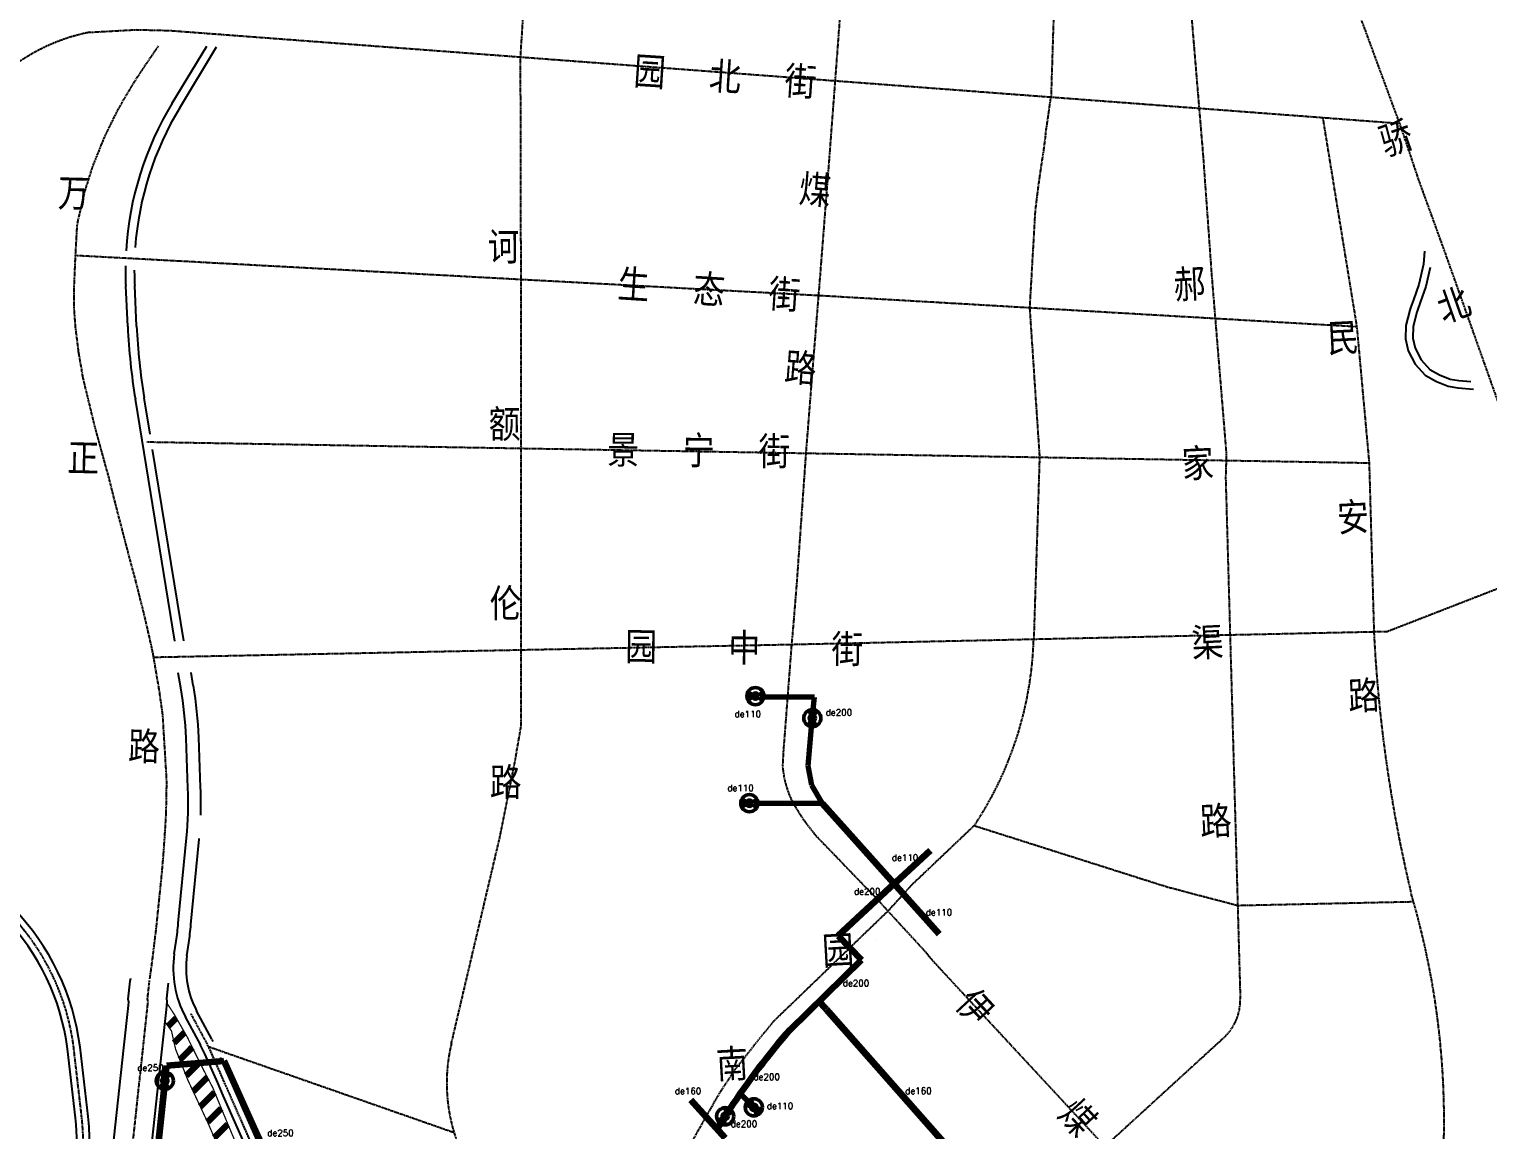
# Model space of a CAD drawing. Header units: millimetres. Extents: x 429861 to 37403537, y 4398138 to 8816131.
# Drawn here: x 435432 to 437720, y 4408503 to 4410230 of the extents above; entities that cross this region are included whole.
import ezdxf

# ---------------------------------------------------------------- set-up
doc = ezdxf.new("R2010")
doc.units = ezdxf.units.MM
doc.linetypes.add('CENTER', pattern=[2, 1.25, -0.25, 0.25, -0.25])
for name, color, linetype in [('中心线', 55, 'CENTER'), ('路名', 21, 'Continuous'), ('路网', 253, 'Continuous')]:
    doc.layers.add(name, color=color, linetype=linetype)
for name, color, linetype, lineweight in [('燃气标注(管)', 111, 'Continuous', 30), ('燃气标注(阀)', 2, 'Continuous', 30), ('燃气管(PE)', 5, 'Continuous', 100), ('燃气阀门(PE)', 6, 'Continuous', 50)]:
    doc.layers.add(name, color=color, linetype=linetype, lineweight=lineweight)
doc.styles.add('HZ', font='rs.shx', dxfattribs={"width": 0.8, "bigfont": 'hztxt.shx'})

# ---------------------------------------------------------------- blocks, each defined once
blk = doc.blocks.new('阀门PE')
at = {"layer": '燃气阀门(PE)'}
for p, q in [((-4.9, -2.8), (-4.9, 2.8)), ((-4.9, -2.8), (4.9, 2.8)), ((-4.9, 2.8), (4.9, -2.8)), ((4.9, 2.8), (4.9, -2.8))]:
    blk.add_line(p, q, dxfattribs=at)
for radius in [6.74, 2.47]:
    blk.add_circle((0, 0), radius, dxfattribs=at)

msp = doc.modelspace()

# ---------------------------------------------------------------- linework, layer by layer
at = {"color": 5, "lineweight": 70}
for p, q in [((436664, 4409181.6), (436585.5, 4409181.6)), ((436661.9, 4409162.3), (436664, 4409181.6)), ((436654, 4409074), (436659.2, 4409134.6)), ((436659.6, 4409043.9), (436654, 4409074)), ((436676.3, 4409015), (436659.6, 4409043.9)), ((436676.3, 4409015), (436575.1, 4409015)), ((436547.8, 4408559.3), (436559.3, 4408547.8))]:
    msp.add_line(p, q, dxfattribs=at)
at = {"layer": '中心线'}
for p, q in [((437238.3, 4410454.3), (437273.7, 4410028.9)), ((437584.7, 4410075.2), (437439.1, 4410470.3)), ((436202.6, 4410186.6), (436219, 4410443.7)), ((436715.3, 4410406.3), (436696, 4410149.3)), ((437043.1, 4410381.6), (437034.9, 4410123.7)), ((435526.3, 4410225.3), (435599.6, 4410229.4)), ((435599.6, 4410229.4), (435652.1, 4410228.1)), ((435652.1, 4410228.1), (437583.2, 4410082.3)), ((435609, 4410166.4), (435634.6, 4410203.9)), ((436203.4, 4409837.1), (436202.6, 4410186.6)), ((435594, 4410143.1), (435609, 4410166.4)), ((435582, 4410123.1), (435594, 4410143.1)), ((436696, 4410149.3), (436686.9, 4410028.9)), ((435570.7, 4410103), (435582, 4410123.1)), ((437034.9, 4410123.7), (437034.9, 4410123.3)), ((435557.3, 4410076.2), (435565, 4410091.8)), ((435565, 4410091.8), (435570.7, 4410103)), ((437460.9, 4410091.5), (437461.5, 4410089.5)), ((437461.5, 4410089.5), (437514.7, 4409763)), ((435549.6, 4410060.3), (435557.3, 4410076.2)), ((437026.4, 4410065), (437022.2, 4410034)), ((437611.8, 4409994.5), (437584.7, 4410075.2)), ((435533.9, 4410021.2), (435544.7, 4410048)), ((435544.7, 4410048), (435549.6, 4410060.3)), ((435530.6, 4410012.3), (435533.9, 4410021.2)), ((436686.9, 4410028.9), (436672.5, 4409844.1)), ((437273.7, 4410028.9), (437286.8, 4409845.5)), ((435521.7, 4409984.4), (435530.6, 4410012.3)), ((437656.3, 4409871.6), (437611.8, 4409994.5)), ((435514.7, 4409957), (435518.5, 4409973.3)), ((435518.5, 4409973.3), (435521.7, 4409984.4)), ((435507.7, 4409927.1), (435514.7, 4409957)), ((435506.9, 4409921.5), (435507.7, 4409927.1)), ((437009.9, 4409943.3), (437001.3, 4409793.1)), ((435504.3, 4409874.9), (435506.9, 4409921.5)), ((435502.2, 4409826.3), (435504.3, 4409874.9)), ((435589.9, 4409870.2), (435504.3, 4409874.8)), ((436672.3, 4409811.8), (435589.9, 4409870.2)), ((437708.7, 4409723.9), (437656.3, 4409871.6)), ((436203.5, 4409136.6), (436203.4, 4409837.1)), ((436672.5, 4409844.1), (436669.9, 4409811.9)), ((437286.8, 4409845.5), (437310, 4409563.3)), ((435502.2, 4409790.7), (435502.2, 4409826.3)), ((436669.9, 4409811.9), (436660, 4409689.1)), ((437514.7, 4409763), (436672.3, 4409811.8)), ((435504.4, 4409762.2), (435502.2, 4409790.7)), ((437001.3, 4409793.1), (437016.9, 4409558.4)), ((435509.3, 4409722.5), (435504.4, 4409762.2)), ((437514.7, 4409763), (437534.1, 4409549.5)), ((435510.5, 4409715.8), (435509.3, 4409722.5)), ((437757.7, 4409585.9), (437708.7, 4409723.9)), ((435516.3, 4409682.3), (435510.5, 4409715.8)), ((435534.5, 4409607.2), (435516.3, 4409682.3)), ((436660, 4409689.1), (436650.2, 4409564.7)), ((435556.8, 4409525.7), (435534.5, 4409607.2)), ((435616.1, 4409582.5), (436653.6, 4409564.7)), ((436650.2, 4409564.7), (436636.1, 4409364.8)), ((436653.6, 4409564.7), (437535.1, 4409549.5)), ((437310, 4409563.3), (437308.9, 4409526.5)), ((437016.9, 4409558.4), (437007.8, 4409272.5)), ((437534.1, 4409549.5), (437541.6, 4409284.1)), ((435566.8, 4409486.1), (435556.8, 4409525.7)), ((437308.9, 4409526.5), (437331.9, 4408708.4)), ((435582.2, 4409426.7), (435566.8, 4409486.1)), ((435598.7, 4409364.5), (435582.2, 4409426.7)), ((437828.6, 4409388), (437562.7, 4409284.6)), ((435612.1, 4409311.5), (435598.7, 4409364.5)), ((436636.1, 4409364.8), (436631.3, 4409305.5)), ((435622.3, 4409266.9), (435612.1, 4409311.5)), ((436631.3, 4409305.5), (436627.7, 4409264.2)), ((435625.9, 4409250.2), (435622.3, 4409266.9)), ((436625.9, 4409264.1), (435626.9, 4409244.1)), ((436627.7, 4409264.2), (436614.9, 4409097.2)), ((437562.7, 4409284.6), (436625.9, 4409264.1)), ((435635.4, 4409194.6), (435625.9, 4409250.2)), ((435638.6, 4409172.8), (435635.4, 4409194.6)), ((435641.2, 4409153.9), (435638.6, 4409172.8)), ((435643.3, 4409118.9), (435641.2, 4409153.9)), ((436194.6, 4409085), (436203.5, 4409136.6)), ((435646.6, 4409064.6), (435643.3, 4409118.9)), ((436169.6, 4408959.7), (436194.6, 4409085)), ((436614.9, 4409097.2), (436613.7, 4409074.6)), ((435647.1, 4409056), (435646.6, 4409064.6)), ((435647.4, 4409046.5), (435647.1, 4409056)), ((435647, 4409026.7), (435647.4, 4409046.5)), ((435646.7, 4409008.1), (435647, 4409026.7)), ((435645.1, 4408975.9), (435646.2, 4408993.4)), ((435646.2, 4408993.4), (435646.7, 4409008.1)), ((435644.2, 4408962), (435645.1, 4408975.9)), ((436915.2, 4408981), (436815.3, 4408886.1)), ((437175.7, 4408896.8), (436914, 4408979.9)), ((435642.3, 4408934.2), (435643.1, 4408945.8)), ((435643.1, 4408945.8), (435644.2, 4408962)), ((436094, 4408638.1), (436169.6, 4408959.7)), ((436666.5, 4408963.9), (436697.1, 4408932.2)), ((435640.1, 4408908.1), (435642.3, 4408934.2)), ((436697.1, 4408932.2), (436744.7, 4408882.7)), ((435637.5, 4408882), (435640.1, 4408908.1)), ((437218.4, 4408883.3), (437175.7, 4408896.8)), ((435636.2, 4408869.4), (435637.5, 4408882)), ((436744.7, 4408882.7), (436751.6, 4408876.3)), ((436751.6, 4408876.3), (436779, 4408846.1)), ((436815.3, 4408886.1), (436779, 4408846.1)), ((437327.8, 4408854.5), (437218.4, 4408883.3)), ((435631.4, 4408822.6), (435636.2, 4408869.4)), ((437603.8, 4408860.5), (437327.8, 4408854.5)), ((436779, 4408846.1), (436640.8, 4408712.7)), ((436779, 4408846.1), (436837.4, 4408782.7)), ((435628, 4408794.3), (435631.4, 4408822.6)), ((435625.4, 4408772.8), (435628, 4408794.3)), ((436837.4, 4408782.7), (436845.8, 4408772)), ((435620.9, 4408739.6), (435625.4, 4408772.8)), ((436845.8, 4408772), (436881, 4408733.9)), ((435619.9, 4408732.4), (435620.5, 4408737)), ((435617.3, 4408708.3), (435619.9, 4408732.4)), ((436640.8, 4408712.7), (436598.3, 4408671.9)), ((436881, 4408733.9), (436953.9, 4408655.3)), ((435610, 4408628.5), (435617.1, 4408694.6)), ((435617.1, 4408694.6), (435618, 4408703.5)), ((435618, 4408703.5), (435617.3, 4408708.3)), ((435709.5, 4408640.3), (435685.5, 4408684.9)), ((436598.3, 4408671.9), (436538.9, 4408597.3)), ((436953.9, 4408655.3), (437119.8, 4408476.4)), ((437305.9, 4408647.1), (437129.6, 4408485.9)), ((435514, 4408522.8), (435501.5, 4408631.1)), ((435601.1, 4408546.2), (435610, 4408628.5)), ((435716.4, 4408626.2), (435709.5, 4408640.3)), ((435712.8, 4408633.5), (436098.2, 4408498.7)), ((435736.6, 4408580.4), (435716.4, 4408626.2)), ((435745.2, 4408560.9), (435736.6, 4408580.4)), ((436538.9, 4408597.3), (436514, 4408559.7)), ((435864.5, 4408290.2), (435745.2, 4408560.9)), ((436514, 4408559.7), (436471.9, 4408485.5)), ((435594.9, 4408488), (435601.1, 4408546.2))]:
    msp.add_line(p, q, dxfattribs=at)
for centre, radius, start, end in [((435584.9, 4409931.1), 300, 101.2607, 149.4616), ((432934.7, 4410688.4), 4138.9, 351.3368, 352.1525), ((439039, 4409712.9), 2042.2, 170.9552, 173.5212), ((436449, 4409289.5), 559, 326.5055, 358.251), ((439798, 4409396), 2259.2, 182.8389, 193.4001), ((436764.9, 4409084.9), 151.6, 183.9029, 203.5389), ((436881.7, 4409152.5), 286.1, 206.6094, 221.2242), ((436394.9, 4408516.6), 1256.9, 356.6212, 16.4438), ((435134.2, 4408585.4), 370.2, 7.0922, 44.2346), ((437251.9, 4408706.1), 80, 312.4417, 1.6079), ((436354.9, 4408576.1), 268.2, 166.6502, 214.2165), ((435119.8, 4408480.3), 396.5, 353.8898, 6.1572)]:
    msp.add_arc(centre, radius, start, end, dxfattribs=at)
at = {"layer": '燃气管(PE)'}
for p, q in [((436676.3, 4409015), (436859.3, 4408810.3)), ((436792.3, 4408891.8), (436845.8, 4408941.3)), ((436700.9, 4408807.1), (436790.1, 4408889.7)), ((436700.9, 4408807.1), (436737.6, 4408769.7)), ((436625.4, 4408659.9), (436737.6, 4408769.7)), ((436682.3, 4408692.3), (436670.7, 4408704.2)), ((436682.3, 4408692.3), (436980.4, 4408354.4)), ((435645.4, 4408589.5), (435647.3, 4408603.9)), ((435647.3, 4408603.9), (435737.2, 4408611.1)), ((435737.2, 4408611.1), (435783.7, 4408507.4)), ((435643.3, 4408570), (435542, 4407614.1)), ((436469.6, 4408549.8), (436523.6, 4408490.3)), ((435783.7, 4408507.4), (435876.4, 4408304.9))]:
    msp.add_line(p, q, dxfattribs=at)
msp.add_lwpolyline([(436792.3, 4408891.8), (436788.9, 4408891), (436791.3, 4408888.4)], close=True, dxfattribs=at)
for start, end in [(138.8759, 146.8171), (148.1852, 148.6974)]:
    msp.add_arc((437475.6, 4407917.7), 1128.6, start, end, dxfattribs=at)
at = {"layer": '路网', "ltscale": 2}
for p, q in [((435655.8, 4410113.9), (435710.1, 4410203.6)), ((435667.7, 4410106.7), (435725.7, 4410202.5)), ((435586.1, 4409763.5), (435583.1, 4409827.3)), ((435600.1, 4409764.1), (435597.1, 4409828)), ((435621.2, 4409594.4), (435611.9, 4409651.6)), ((435660, 4409269.8), (435598.1, 4409649.3)), ((435674.2, 4409270.1), (435625.2, 4409570.3)), ((435669.4, 4409196.5), (435665.4, 4409219.9)), ((435689.1, 4409199.9), (435685.6, 4409220.3)), ((435680.6, 4409039.1), (435677.7, 4409117.6)), ((435700.6, 4409039.8), (435697.7, 4409118.3)), ((435665.5, 4408827), (435678.3, 4408961.1)), ((435685.4, 4408825.1), (435698.2, 4408959.2)), ((435659.2, 4408778.9), (435662.1, 4408798.9)), ((435679, 4408776), (435681.9, 4408796.1)), ((435700.7, 4408635.5), (435676.7, 4408680.2)), ((435718.3, 4408645), (435694.3, 4408689.7)), ((435720, 4408641.6), (435718.5, 4408644.7)), ((435707.4, 4408621.8), (435700.5, 4408635.9)), ((435727.4, 4408576.4), (435707.3, 4408622.2)), ((435745.7, 4408584.4), (435731.7, 4408616.3)), ((435736.1, 4408556.8), (435727.4, 4408576.4)), ((435754.4, 4408564.9), (435745.7, 4408584.4)), ((435855.4, 4408286.2), (435736.1, 4408556.8)), ((435873.7, 4408294.2), (435754.4, 4408564.9))]:
    msp.add_line(p, q, dxfattribs=at)
at = {"layer": '路网'}
msp.add_line((435647.3, 4408698.3), (435648.8, 4408699.8), dxfattribs=at)
at = {"layer": '路网', "ltscale": 2, "const_width": 0.00001}
for points in [[(437259.6, 4410997), (437225.1, 4410799.7), (437258.3, 4410456.1), (437285.8, 4410124.8)], [(437748.7, 4409701.1), (437737, 4409733.9), (437684.6, 4409881.7), (437640.2, 4410004.4), (437613, 4410085.1), (437466.8, 4410481.8), (437416.9, 4410589.7)], [(437541.6, 4410105.5), (437411.3, 4410458.8), (437362.5, 4410564.5)], [(436183.9, 4410208), (436197.9, 4410427.3)], [(436223.8, 4410205), (436237.8, 4410424.3)], [(436393.1, 4410192.2), (436394.3, 4410370.9), (436394.6, 4410412.4)], [(436417.1, 4410190.4), (436418.3, 4410370.8), (436418.6, 4410410.6)], [(436684.1, 4410390.6), (436667.6, 4410171.5)], [(436743.9, 4410386.1), (436727.4, 4410167)], [(437026.5, 4410364.8), (437019.5, 4410144.9)], [(437058.5, 4410363.1), (437051.5, 4410142.5)], [(437226.3, 4410357.7), (437245.4, 4410127.9)], [(435752.5, 4410240.6), (436183.9, 4410208)], [(435634.4, 4409001), (435634.7, 4409008.4), (435635, 4409026.9), (435635.4, 4409046.4), (435635.1, 4409055.5), (435634.6, 4409063.9), (435631.3, 4409118.2), (435629.2, 4409152.7), (435626.7, 4409171.1), (435623.5, 4409192.7), (435614.1, 4409248), (435610.6, 4409264.3), (435600.4, 4409308.7), (435587.1, 4409361.5), (435570.6, 4409423.7), (435555.2, 4409483.1), (435545.2, 4409522.6), (435522.9, 4409604.2), (435504.6, 4409679.8), (435498.7, 4409713.7), (435497.5, 4409720.8), (435492.4, 4409761), (435490.2, 4409790.3), (435490.2, 4409826.5), (435492.3, 4409875.5), (435495, 4409922.7), (435495.9, 4409929.4), (435503, 4409959.7), (435506.8, 4409976.3), (435510.2, 4409987.9), (435519.2, 4410016.2), (435522.7, 4410025.6), (435533.6, 4410052.5), (435538.6, 4410065.1), (435546.6, 4410081.5), (435554.3, 4410097.1), (435560.1, 4410108.6), (435571.7, 4410129.2), (435583.8, 4410149.4), (435599, 4410173), (435620.6, 4410204.6)], [(435516.9, 4409886.1), (435518.9, 4409920.3), (435519.5, 4409924.9), (435526.4, 4409954.3), (435530.1, 4409970.3), (435533.2, 4409980.9), (435541.9, 4410008.4), (435545.1, 4410016.9), (435555.9, 4410043.5), (435560.6, 4410055.4), (435568.1, 4410071), (435575.8, 4410086.4), (435581.3, 4410097.4), (435592.4, 4410117.1), (435604.2, 4410136.8), (435619, 4410159.8), (435648.7, 4410203.2)], [(435648.7, 4410203.2), (435650.9, 4410203.1)], [(435650.6, 4410208.1), (435710.1, 4410203.6)], [(435725.7, 4410202.5), (436182.7, 4410168)], [(436223.8, 4410205), (436393.1, 4410192.2)], [(436417.1, 4410190.4), (436667.6, 4410171.5)], [(436183.4, 4409856.2), (436182.7, 4410168)], [(436223.4, 4409854), (436222.7, 4410164.9)], [(436222.7, 4410164.9), (436392.9, 4410152.1)], [(436727.4, 4410167), (437019.5, 4410144.9)], [(436390.8, 4409845), (436392.9, 4410152.1)], [(436414.8, 4409843.7), (436416.8, 4410150.3)], [(436416.8, 4410150.3), (436664.6, 4410131.6)], [(437051.5, 4410142.5), (437245.4, 4410127.9)], [(436664.6, 4410131.6), (436657, 4410031.2), (436642.6, 4409846.5), (436641.4, 4409831.5)], [(436724.4, 4410127.1), (436716.8, 4410026.6), (436702.4, 4409841.7), (436701.3, 4409828.1)], [(436724.4, 4410127.1), (437016.1, 4410105)], [(437285.8, 4410124.8), (437541.6, 4410105.5)], [(437048.1, 4410102.6), (437248.8, 4410087.5)], [(437248.8, 4410087.5), (437253.8, 4410027.3), (437266.8, 4409844), (437270.9, 4409795.1)], [(437289.2, 4410084.4), (437452.1, 4410072.1)], [(437289.2, 4410084.4), (437293.7, 4410030.4), (437306.7, 4409847), (437311.2, 4409792.8)], [(437452.1, 4410072.1), (437499.5, 4409781.9)], [(437476.8, 4410070.3), (437556.8, 4410064.2)], [(437476.8, 4410070.3), (437526.6, 4409764.5), (437546.1, 4409550.3), (437552.9, 4409309.3)], [(437792.2, 4409400.6), (437791.2, 4409403.6), (437729.4, 4409575.8), (437680.5, 4409713.9), (437628.1, 4409861.5), (437583.5, 4409984.6), (437556.8, 4410064.2)], [(435504.9, 4409886.8), (435504.9, 4409886.8)], [(435583.5, 4409882.5), (435516.9, 4409886.1)], [(436183.4, 4409856.2), (435597.9, 4409887.8)], [(435503.7, 4409862.8), (435503.6, 4409862.8)], [(435634.1, 4409269.3), (435634, 4409269.5), (435623.8, 4409314.3), (435610.4, 4409367.5), (435593.8, 4409429.8), (435578.5, 4409489.1), (435568.4, 4409528.7), (435546.2, 4409610.2), (435528.1, 4409684.7), (435522.3, 4409717.8), (435521.2, 4409724.3), (435516.3, 4409763.4), (435514.2, 4409791.2), (435514.2, 4409826), (435515.7, 4409862.2)], [(435582.6, 4409858.6), (435515.7, 4409862.2)], [(435516.2, 4409874.1), (435516.2, 4409874.3)], [(436183.4, 4409820.1), (435596.5, 4409851.8)], [(436390.8, 4409845), (436223.4, 4409854)], [(436641.4, 4409831.5), (436414.8, 4409843.7)], [(436183.4, 4409584.7), (436183.4, 4409820.1)], [(436390.6, 4409809), (436223.4, 4409818)], [(436223.4, 4409584), (436223.4, 4409818)], [(436986.3, 4409811.6), (436701.3, 4409828.1)], [(436389.1, 4409581.2), (436390.6, 4409809)], [(436413.1, 4409580.8), (436414.6, 4409807.7)], [(436638.5, 4409795.6), (436414.6, 4409807.7)], [(436638.5, 4409795.6), (436630.1, 4409691.5), (436621, 4409577.2)], [(436698.4, 4409792.2), (436689.9, 4409686.7), (436681.2, 4409576.2)], [(436986.4, 4409775.6), (436698.4, 4409792.2)], [(437270.9, 4409795.1), (437018.3, 4409809.8)], [(437499.5, 4409781.9), (437311.2, 4409792.8)], [(436986.4, 4409775.6), (437000, 4409570.7)], [(437018.6, 4409773.7), (437032.1, 4409570.2)], [(437273.9, 4409758.9), (437018.6, 4409773.7)], [(437273.9, 4409758.9), (437289.8, 4409565.7)], [(437504.2, 4409745.6), (437314.2, 4409756.6)], [(437314.2, 4409756.6), (437330, 4409565)], [(437504.2, 4409745.6), (437521, 4409561.8)], [(435621.2, 4409594.4), (436183.4, 4409584.7)], [(436223.4, 4409584), (436389.1, 4409581.2)], [(435625.2, 4409570.3), (435884.6, 4409565.9)], [(435889, 4409274.4), (435884.6, 4409565.9)], [(435921, 4409275), (435916.6, 4409565.3)], [(435916.6, 4409565.3), (436183.4, 4409560.7)], [(436183.4, 4409280.3), (436183.4, 4409560.7)], [(436223.4, 4409560), (436619.3, 4409553.2)], [(436223.4, 4409281.1), (436223.4, 4409560)], [(436413.1, 4409580.8), (436621, 4409577.2)], [(436681.2, 4409576.2), (437000, 4409570.7)], [(437032.1, 4409570.2), (437289.8, 4409565.7)], [(437330, 4409565), (437521, 4409561.8)], [(436619.3, 4409553.2), (436606.2, 4409367.1), (436601.4, 4409308), (436599.7, 4409288.6)], [(436679.4, 4409552.2), (436666, 4409362.5), (436661.2, 4409303), (436660, 4409289.9)], [(436679.4, 4409552.2), (437000.5, 4409546.7)], [(437000.5, 4409546.7), (436992.5, 4409297.1)], [(437032.5, 4409546.2), (437024.6, 4409297.8)], [(437032.5, 4409546.2), (437289.4, 4409541.7)], [(437289.4, 4409541.7), (437288.9, 4409526.6), (437295.2, 4409303.7)], [(437329.4, 4409541.1), (437329, 4409526.5), (437335.2, 4409304.6)], [(437329.4, 4409541.1), (437522.5, 4409537.7)], [(437522.5, 4409537.7), (437528.9, 4409308.8)], [(435494.1, 4409415.4), (435096, 4409535.4)], [(437792.2, 4409400.6), (437557.8, 4409309.5), (437552.9, 4409309.3)], [(437808.9, 4409353.5), (437567.7, 4409259.7), (437554, 4409259.4)], [(437528.9, 4409308.8), (437335.2, 4409304.6)], [(436599.7, 4409288.6), (436223.4, 4409281.1)], [(436992.5, 4409297.1), (436660, 4409289.9)], [(437295.2, 4409303.7), (437024.6, 4409297.8)], [(435660, 4409269.8), (435634.1, 4409269.3)], [(435889, 4409274.4), (435674.2, 4409270.1)], [(436183.4, 4409280.3), (435921, 4409275)], [(436990.3, 4409247.1), (436655.9, 4409239.8)], [(437296.6, 4409253.7), (437022.5, 4409247.8)], [(437296.6, 4409253.7), (437307.3, 4408872.3)], [(437532, 4409258.9), (437336.6, 4409254.6)], [(437336.6, 4409254.6), (437347.5, 4408866.9)], [(435632.8, 4408738), (435637.3, 4408771.2), (435639.9, 4408792.9), (435643.3, 4408821.2), (435648.2, 4408868.2), (435649.5, 4408880.8), (435652, 4408907), (435654.3, 4408933.3), (435655.1, 4408945), (435656.1, 4408961.2), (435657, 4408975.1), (435658.2, 4408992.8), (435658.6, 4409007.8), (435659, 4409026.5), (435659.4, 4409046.6), (435659.1, 4409056.5), (435658.6, 4409065.3), (435655.3, 4409119.6), (435653.1, 4409155.1), (435650.5, 4409174.4), (435647.2, 4409196.5), (435643.3, 4409219.4)], [(435665.4, 4409219.9), (435643.3, 4409219.4)], [(436183.4, 4409230.3), (435685.6, 4409220.3)], [(436129, 4408874.3), (436150, 4408963.9), (436174.9, 4409088.6), (436183.5, 4409138.3), (436183.4, 4409230.3)], [(436197.2, 4408995.9), (436214.3, 4409081.3), (436223.5, 4409134.9), (436223.4, 4409231.1)], [(436595.7, 4409238.5), (436223.4, 4409231.1)], [(435560.7, 4409014.1), (435634.4, 4409001)], [(436197.2, 4408995.9), (436603.8, 4409001.9)], [(436165.2, 4408853.4), (436189.1, 4408955.4), (436192.4, 4408971.8)], [(436192.4, 4408971.8), (436474, 4408976)], [(436498, 4408976.3), (436618.1, 4408978.1)], [(436921.5, 4408965), (436826.8, 4408874.9), (436810.2, 4408856.6)], [(437024.2, 4408932.3), (436921.5, 4408965)], [(437307.3, 4408872.3), (437221.8, 4408894.8), (437179.3, 4408908.2), (436936.9, 4408985.3)], [(436956, 4408697.1), (437024.2, 4408932.3)], [(436998.1, 4408770.4), (437043.3, 4408926.3)], [(437308, 4408847.3), (437215.1, 4408871.7), (437172.1, 4408885.3), (437043.3, 4408926.3)], [(436810.2, 4408856.6), (436860.3, 4408802.1), (436868.6, 4408791.5), (436903, 4408754.3), (436956, 4408697.1)], [(437589.1, 4408872.2), (437347.5, 4408866.9)], [(436744, 4408840), (436636.1, 4408736)], [(437595.8, 4408848.3), (437348.1, 4408842.9)], [(436771, 4408810.5), (436662.7, 4408706.1)], [(436771, 4408810.5), (436814.6, 4408763.2), (436823, 4408752.5), (436859, 4408713.5), (436931.9, 4408634.9), (437084.7, 4408470.1)], [(436998.1, 4408770.4), (437203.4, 4408706.5)], [(436971.9, 4408680), (436992.5, 4408751.2)], [(436992.5, 4408751.2), (437192.8, 4408688.9)], [(436618.8, 4408719.3), (436583.5, 4408685.4), (436522.7, 4408609.1), (436497, 4408570.2), (436477.1, 4408535.1)], [(436662.7, 4408706.1), (436954.1, 4408378.5)], [(437203.4, 4408706.5), (437269.3, 4408640.7)], [(436645.4, 4408689.4), (436613.1, 4408658.4), (436555.1, 4408585.6), (436531.1, 4408549.3), (436505.6, 4408504.2)], [(436645.4, 4408689.4), (436934, 4408364.9)], [(436971.9, 4408680), (436975.9, 4408675.7), (437128.1, 4408511.6)], [(437192.8, 4408688.9), (437254.5, 4408627.2)], [(435720, 4408641.6), (436072.6, 4408518.2)], [(437254.5, 4408627.2), (437128.1, 4408511.6)], [(435731.7, 4408616.3), (436078.4, 4408495)], [(437282.9, 4408598.9), (437155.3, 4408482.2)], [(437282.9, 4408598.9), (437477.7, 4408404.3)], [(437297.6, 4408612.4), (437499.1, 4408411.2)], [(436505.6, 4408504.2), (436747.4, 4408242.8)]]:
    msp.add_lwpolyline(points, dxfattribs=at)
for points in [[(434823, 4409148.8), (434970.5, 4409385.3, 0.04331), (435023.4, 4409489.3), (435170.3, 4409852.3, -0.037146), (435217.9, 4409948.7), (435305, 4410096.2, -0.279133), (435601.4, 4410255.7), (435620, 4410254.7)], [(435096, 4409535.4), (435216.7, 4409833.5, -0.037146), (435261, 4409923.3), (435348, 4410070.8, -0.213473), (435531.2, 4410200.8)], [(435531.2, 4410200.8), (435497.8, 4410141.7), (435491.2, 4410128.5), (435483.3, 4410112.6), (435474, 4410093.5), (435468.2, 4410078.7), (435457, 4410051.1), (435452.5, 4410039.2), (435442.8, 4410008.4), (435438.6, 4409994.2), (435434.4, 4409975.7), (435426.6, 4409942.4), (435424.7, 4409929.6), (435421.9, 4409879), (435419.7, 4409828), (435419.7, 4409787.6), (435422.2, 4409754), (435427.7, 4409710.5), (435429.2, 4409701.7), (435435.5, 4409665.4), (435454.6, 4409586.6), (435464.9, 4409549, -0.01916), (435485.5, 4409460.2), (435494.1, 4409415.4)], [(435556.3, 4410204.6), (435515.4, 4410132.3), (435509.1, 4410119.6), (435501.2, 4410103.8), (435492.4, 4410085.5), (435486.7, 4410071.3), (435475.6, 4410043.9), (435471.4, 4410032.7), (435461.9, 4410002.6), (435458, 4409989.1), (435453.9, 4409971.1), (435446.2, 4409938.7), (435444.7, 4409927.6), (435441.8, 4409878), (435439.7, 4409827.6), (435439.7, 4409788.3), (435442.1, 4409756), (435447.5, 4409713.4), (435448.9, 4409705.1), (435455.1, 4409669.5), (435474, 4409591.6), (435484.2, 4409554.2, -0.01916), (435505.2, 4409463.9), (435516.9, 4409403)], [(435556.3, 4410204.6, -0.038809), (435598.9, 4410205.7), (435620.6, 4410204.6)], [(437016.1, 4410105, -0.002315), (437010.6, 4410067.3), (437006.4, 4410036.3, 0.011228), (436993.9, 4409944.7), (436986.3, 4409811.6)], [(437048.1, 4410102.6, -0.002427), (437042.2, 4410062.7), (437038.1, 4410031.6, 0.011166), (437025.8, 4409942), (437018.3, 4409809.8)], [(435102.9, 4409512.5), (435083.7, 4409464.9, -0.023114), (435055.1, 4409402.8, 0.214863), (435051.6, 4409337.2, 0.134967), (435128.8, 4409233.1), (435222.2, 4409155.9), (435245.8, 4409136.3), (435323.9, 4409070.9, 0.130934), (435445.3, 4409014.3), (435633.4, 4408980.9)], [(435122.2, 4409506.7), (435102.2, 4409457.4, -0.023114), (435072.9, 4409393.6, 0.214863), (435070.3, 4409344.4, 0.135259), (435141.3, 4409248.7), (435234.9, 4409171.3), (435258.6, 4409151.6), (435336.8, 4409086.2, 0.130934), (435448.8, 4409034), (435540.9, 4409017.6)], [(435540.9, 4409017.6), (435545.1, 4409106.8, 0.059546), (435540.3, 4409175.4), (435498.4, 4409393.2), (435122.2, 4409506.7)], [(435560.7, 4409014.1), (435565.1, 4409105.8, 0.059546), (435559.9, 4409179.2), (435515.8, 4409408.9)], [(436655.9, 4409239.8), (436644.9, 4409095.2), (436643.7, 4409074.8, 0.080629), (436653.1, 4409037, 0.062361), (436688.6, 4408984.2), (436718.8, 4408953), (436765.7, 4408904.1), (436772.9, 4408897.4), (436788.5, 4408880.3)], [(436990.3, 4409247.1, -0.126423), (436902.8, 4408991.4), (436803.9, 4408897.3), (436788.5, 4408880.3)], [(437022.5, 4409247.8, -0.121825), (436936.9, 4408985.3, -0.121825)], [(437532, 4409258.9, 0.043127), (437589.1, 4408872.2)], [(437554, 4409259.4, 0.043261), (437611, 4408875.3, -0.086681), (437660.5, 4408441.8), (437658, 4408413.2)], [(436595.7, 4409238.5), (436585, 4409099.1), (436583.6, 4409074.4, 0.089724), (436598.7, 4409011.6, 0.008666), (436603.8, 4409001.9, 0.008666)], [(435700.7, 4408996.7), (436043.5, 4408907.1, -0.054913), (436129, 4408874.3)], [(435609, 4408741.2), (435613.5, 4408774.3), (435616.1, 4408795.8, -0.000168), (435616.1, 4408795.8), (435619.5, 4408823.9), (435624.3, 4408870.6, -0.000179), (435624.3, 4408870.7), (435625.6, 4408883.2), (435628.1, 4408909.2), (435630.4, 4408935.2), (435631.1, 4408946.6), (435632.2, 4408962.7, -0.000067), (435632.2, 4408962.7), (435633.1, 4408976.6), (435633.4, 4408980.9)], [(436474, 4408976), (436474, 4408943.8, 0.183746), (436515, 4408836.1), (436618.8, 4408719.3)], [(436498, 4408976.3), (436498, 4408943.8, 0.183746), (436532.9, 4408852.1), (436636.1, 4408736)], [(436618.1, 4408978.1, 0.034371), (436644.5, 4408943.6), (436675.5, 4408911.4), (436723.6, 4408861.3), (436730.2, 4408855.2), (436744, 4408840)], [(435698.3, 4408960.1), (436034.4, 4408872.2, -0.060827), (436120.5, 4408838.1)], [(436165.2, 4408853.4, -0.062369), (436244.6, 4408786.5), (436477.1, 4408535.1)], [(436072.6, 4408518.2, -0.109264), (436074.5, 4408642.7), (436120.5, 4408838.1)], [(437308, 4408847.3), (437311.9, 4408707.8, -0.217881), (437292.4, 4408661.8), (437269.3, 4408640.7)], [(437348.1, 4408842.9), (437351.9, 4408708.9, -0.217881), (437319.4, 4408632.3), (437297.6, 4408612.4)], [(437595.8, 4408848.3, -0.082265), (437638.6, 4408443.4), (437636.2, 4408415.5)], [(436370.4, 4408258.9), (436148.1, 4408439, -0.207559), (436113.5, 4408633.5), (436156.3, 4408815.9)], [(436156.3, 4408815.9, -0.053834), (436218.2, 4408762), (436458.4, 4408502.2)]]:
    msp.add_lwpolyline(points, format="xyb", dxfattribs=at)
at = {"layer": '路网', "flags": 128}
msp.add_lwpolyline([(437620.8, 4409881.8), (437619.5, 4409861.6), (437612.2, 4409829.7), (437603.6, 4409805.3), (437598.9, 4409792.8), (437597.8, 4409789.3), (437591.5, 4409765.1), (437591.2, 4409744), (437595.5, 4409725.4), (437606.5, 4409704.4), (437622, 4409687.2), (437639.6, 4409677.1), (437658.3, 4409669.8), (437673.4, 4409667.5), (437697.8, 4409665)], dxfattribs=at)
at = {"layer": '路网'}
msp.add_lwpolyline([(437630, 4409856), (437623.2, 4409826.5), (437614.4, 4409801.4), (437609.8, 4409789.1), (437608.9, 4409786.1), (437603, 4409763.6), (437602.7, 4409745.2), (437606.4, 4409729.4), (437616, 4409711), (437629.3, 4409696.3), (437644.6, 4409687.5), (437661.3, 4409681), (437674.8, 4409678.9), (437693.5, 4409677)], dxfattribs=at)
at = {"layer": '路网', "ltscale": 0.2}
for points in [[(435508.9, 4408295.8), (435524, 4408437, 0.053603), (435524, 4408523.9), (435511.4, 4408632.3, 0.163887), (435406.2, 4408850.9), (434938.5, 4409239.5)], [(435488.7, 4408295.4), (435504.1, 4408439.1, 0.053552), (435504.1, 4408521.7), (435491.6, 4408629.9, 0.163094), (435392.6, 4408836.2), (435251.7, 4408953.3)]]:
    msp.add_lwpolyline(points, format="xyb", dxfattribs=at)
at = {"layer": '路网', "ltscale": 2}
for points in [[(435543.9, 4408296.4), (435550.6, 4408356.8), (435557.7, 4408423.2), (435565, 4408491.2), (435571.3, 4408549.4), (435580.1, 4408631.7), (435587.2, 4408697.8), (435587.8, 4408702.9), (435587.1, 4408707.8), (435590.1, 4408736), (435590.8, 4408741)], [(435624.7, 4408484.8), (435630.9, 4408543), (435639.8, 4408625.3), (435646.9, 4408691.4), (435648.2, 4408704), (435647.6, 4408708.8), (435649.7, 4408728.8), (435650.3, 4408733)]]:
    msp.add_lwpolyline(points, dxfattribs=at)
at = {"layer": '路网', "flags": 128}
for points, const_width in [([(435730.8, 4408469.9), (435713.3, 4408510.8), (435701.5, 4408536.1), (435680.7, 4408580.4), (435661.2, 4408629.5), (435654.8, 4408658), (435644.8, 4408672), (435647, 4408692.2), (435647.5, 4408701.8), (435659.5, 4408683.5), (435679.7, 4408648.1), (435700.9, 4408605), (435719.7, 4408568.7), (435741.6, 4408515.7), (435741.6, 4408515.7), (435797.9, 4408381.9)], 2), ([(435649.6, 4408665.3), (435662.5, 4408678.2)], 10), ([(435659, 4408639.3), (435675.4, 4408655.7)], 10), ([(435667.9, 4408612.8), (435687.4, 4408632.4)], 10), ([(435677.9, 4408587.5), (435699.1, 4408608.7)], 10), ([(435688.8, 4408563.1), (435711.1, 4408585.3)], 10), ([(435700.1, 4408539), (435722.6, 4408561.5)], 10), ([(435711.4, 4408514.9), (435733, 4408536.5)], 10), ([(435722.1, 4408490.3), (435743.3, 4408511.5)], 10)]:
    msp.add_lwpolyline(points, dxfattribs=dict(at, const_width=const_width))
at = {"layer": '路网', "ltscale": 2}
for centre, radius, start, end in [((436089.5, 4409851.4), 507, 148.8172, 176.4812), ((436089.5, 4409851.4), 493, 148.8172, 175.7716), ((436089.5, 4409851.4), 507, 179.1941, 182.7215), ((436089.5, 4409851.4), 493, 179.957, 182.7215), ((436592, 4409811.3), 1007, 182.7215, 189.2567), ((436592, 4409811.3), 993, 182.7215, 189.2567), ((435088.1, 4409095.7), 590, 2.12, 9.8322), ((435088.1, 4409095.7), 610, 2.12, 9.8322), ((435091, 4409017.3), 590, 354.5349, 2.12), ((435091, 4409017.3), 610, 358.0716, 2.12), ((435091, 4409017.3), 610, 354.5349, 354.6262), ((435078.2, 4408883.2), 590, 351.7865, 354.5349), ((435078.2, 4408883.2), 610, 351.7865, 354.5349), ((435817.6, 4408756), 160, 171.7865, 208.2811), ((435817.6, 4408756), 140, 171.7865, 208.2811)]:
    msp.add_arc(centre, radius, start, end, dxfattribs=at)

# ---------------------------------------------------------------- block references
at = {"layer": '燃气阀门(PE)'}
for p, xscale, yscale, zscale, rotation in [((436571.1, 4409183.5), 1.999999999994386, 1.999999999994429, 1.999999999994386, 358.2467953229577), ((436660.5, 4409148.9), 2.000000000458716, 2, 1.999999999994386, 268.2467953244076), ((436561.6, 4409015.4), 1.999999999994386, 1.999999999994429, 1.999999999994386, 358.2467953229577), ((435644.4, 4408579.8), 2.000000000334993, 2.000000000334993, 2.000000000334993, 263.9498900729985), ((436568.6, 4408538.1), 1.999999999779892, 2.000000000433112, 1.999999999969196, 137.5310436659586), ((436523.7, 4408524.1), 2.000000000075096, 2.000000000075096, 2.000000000075096, 57.37579505516512)]:
    msp.add_blockref('阀门PE', p, dxfattribs=dict(at, xscale=xscale, yscale=yscale, zscale=zscale, rotation=rotation))

# ---------------------------------------------------------------- texts
at = {"layer": '燃气标注(管)', "style": 'HZ'}
for s, p in [('de110', (436785.1, 4408925.1)), ('de200', (436725.7, 4408871.9)), ('de110', (436838.2, 4408839.2)), ('de200', (436708.1, 4408728)), ('de200', (436567.9, 4408580.9)), ('de160', (436444.5, 4408558.7)), ('de160', (436806.1, 4408559)), ('de250', (435805, 4408493))]:
    msp.add_text(s, height=10, dxfattribs=at).set_placement(p)
at = {"layer": '燃气标注(阀)', "style": 'HZ'}
for s, p in [('de110', (436538.3, 4409150.4)), ('de200', (436681.3, 4409152.9)), ('de110', (436526.9, 4409034.4)), ('de250', (435601, 4408595.2)), ('de110', (436588.9, 4408535.3)), ('de200', (436532.3, 4408507.2))]:
    msp.add_text(s, height=10, dxfattribs=at).set_placement(p)
at = {"layer": '路名', "style": 'HZ'}
for s, rotation, p in [('园  北  街', 356.2771, (436378.7, 4410138.7)), ('骄', 19.333, (437561.7, 4410026.1)), ('万', 358.6148, (435476.1, 4409947.1)), ('煤', 355.5032, (436637.8, 4409953.6)), ('诃', 0.2444, (436151.1, 4409862.1)), ('生  态  街', 356.2771, (436353.5, 4409804.4)), ('郝', 2.8159, (437228.4, 4409802.3)), ('北', 19.333, (437652, 4409764.2)), ('民', 2.8159, (437469.5, 4409718.2)), ('路', 355.5032, (436615.1, 4409673.9)), ('额', 0.2444, (436152.6, 4409583.8)), ('景  宁  街', 359.4378, (436338.4, 4409543.6)), ('正', 358.6148, (435490.8, 4409531.3)), ('家', 2.8159, (437241.5, 4409521.1)), ('安', 2.8159, (437485.1, 4409436.7)), ('伦', 0.2444, (436154.2, 4409302.3)), ('园   中   街', 359.2868, (436366.5, 4409234.9)), ('渠', 2.8159, (437256.8, 4409240)), ('路', 2.8159, (437502.1, 4409156.6)), ('路', 358.6148, (435586.2, 4409078.6)), ('路', 0.2444, (436154.3, 4409021.7)), ('路', 2.8159, (437269.8, 4408959.7)), ('园', 3.2097, (436677.2, 4408756.7)), ('伊     煤      路', 312.8841, (436879.6, 4408695.4)), ('南', 3.2097, (436511.2, 4408578.2))]:
    msp.add_text(s, height=50, rotation=rotation, dxfattribs=at).set_placement(p)

doc.saveas('drawing.dxf')
